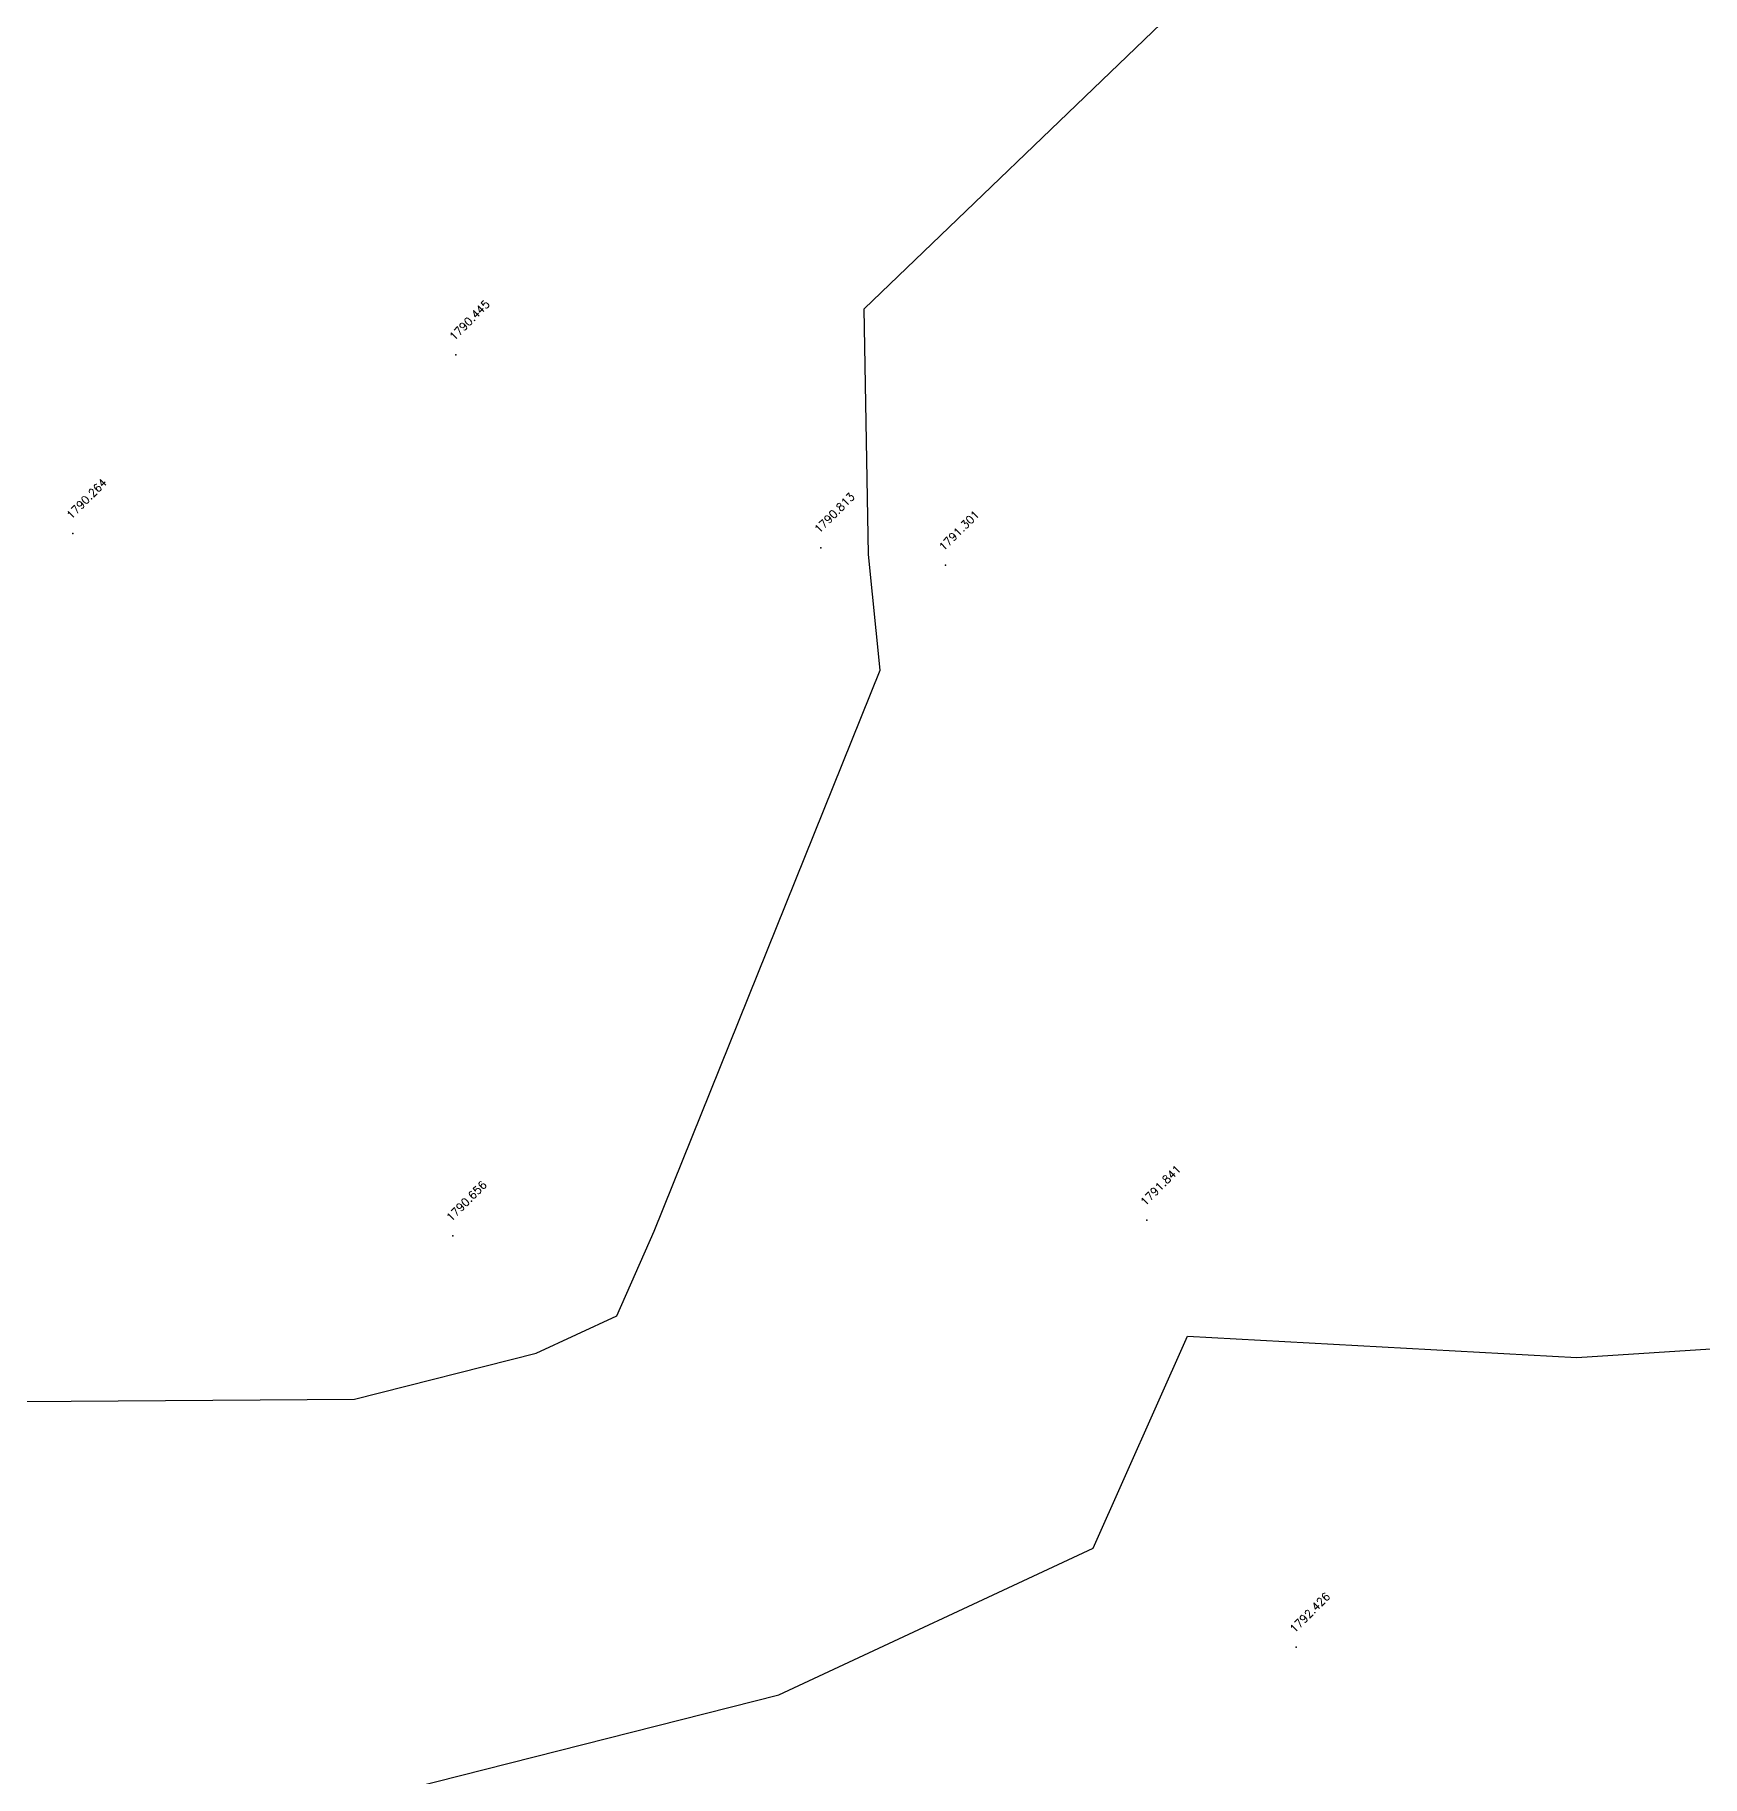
# Model space of a CAD drawing. Header units: inches. Extents: x 9956484 to 9957113, y 272553 to 273016.
# Drawn here: x 9956844.9 to 9956897, y 272757.5 to 272811.9 of the extents above; entities that cross this region are included whole.
import ezdxf
from ezdxf.enums import TextEntityAlignment as Align

# ---------------------------------------------------------------- set-up
doc = ezdxf.new("R2010")
doc.units = ezdxf.units.IN
doc.header["$MEASUREMENT"] = 0
for name, color, linetype in [('Contour', 4, 'Continuous'), ('Points', 7, 'Continuous'), ('Points-ELV', 6, 'Continuous'), ('Points-NUM', 4, 'Continuous'), ('Points-TXT', 3, 'Continuous')]:
    doc.layers.add(name, color=color, linetype=linetype)
doc.styles.add('romans', font='romans.shx')

# ---------------------------------------------------------------- blocks, each defined once
blk = doc.blocks.new('POINTS')
at = {"layer": 'Points'}
blk.add_line((0, 0), (0, 0), dxfattribs=at)
blk.add_point((0, 0), dxfattribs=at)
at = {"layer": 'Points-ELV', "style": 'romans'}
blk.add_attdef('ELEV', text='', height=1, rotation=45, dxfattribs=at).set_placement((0, 0), align=Align.BOTTOM_LEFT)
at = {"layer": 'Points-NUM', "style": 'romans'}
blk.add_attdef('PTNUM', text='', height=1, dxfattribs=at).set_placement((0, 0), align=Align.BOTTOM_RIGHT)
at = {"layer": 'Points-TXT', "style": 'romans'}
blk.add_attdef('DESC', text='', height=1, dxfattribs=at).set_placement((0, 0), align=Align.BOTTOM_RIGHT)

msp = doc.modelspace()

# ---------------------------------------------------------------- linework, layer by layer
at = {"layer": 'Contour'}
for points, elevation in [([(9956794.476, 272737.608), (9956810.385, 272750.094), (9956831.899, 272764.547), (9956835.864, 272768.562), (9956838.616, 272769.139), (9956854.861, 272769.249), (9956860.543, 272770.69), (9956863.056, 272771.862), (9956864.231, 272774.503), (9956871.286, 272792.036), (9956870.924, 272795.647), (9956870.793, 272803.32), (9956898.629, 272830.075), (9956893.925, 272840.875), (9956906.27, 272839.116)], 1791), ([(9956809.289, 272730.195), (9956816.115, 272740.159), (9956827.858, 272752.049), (9956838.799, 272754.342), (9956845.928, 272754.39), (9956868.127, 272760.02), (9956877.946, 272764.597), (9956880.892, 272771.221), (9956893.061, 272770.552), (9956915.128, 272771.978)], 1792)]:
    msp.add_lwpolyline(points, dxfattribs=dict(at, elevation=elevation))

# ---------------------------------------------------------------- block references
at = {"layer": 'Points', "linetype": 'Continuous'}
ref = msp.add_blockref('POINTS', (9956858.029, 272801.879, 1790.445), dxfattribs=at)
ref.add_attrib('ELEV', '1790.445', dxfattribs={"layer": 'Points-ELV', "height": 0.25, "rotation": 45, "style": 'romans'}).set_placement((9956858.029, 272802.254, 1790.445), align=Align.BOTTOM_LEFT)
ref = msp.add_blockref('POINTS', (9956846.065, 272796.304, 1790.264), dxfattribs=at)
ref.add_attrib('ELEV', '1790.264', dxfattribs={"layer": 'Points-ELV', "height": 0.25, "rotation": 45, "style": 'romans'}).set_placement((9956846.065, 272796.679, 1790.264), align=Align.BOTTOM_LEFT)
ref = msp.add_blockref('POINTS', (9956869.432, 272795.858, 1790.813), dxfattribs=at)
ref.add_attrib('ELEV', '1790.813', dxfattribs={"layer": 'Points-ELV', "height": 0.25, "rotation": 45, "style": 'romans'}).set_placement((9956869.432, 272796.233, 1790.813), align=Align.BOTTOM_LEFT)
ref = msp.add_blockref('POINTS', (9956873.326, 272795.307, 1791.301), dxfattribs=at)
ref.add_attrib('ELEV', '1791.301', dxfattribs={"layer": 'Points-ELV', "height": 0.25, "rotation": 45, "style": 'romans'}).set_placement((9956873.326, 272795.682, 1791.301), align=Align.BOTTOM_LEFT)
ref = msp.add_blockref('POINTS', (9956879.624, 272774.849, 1791.841), dxfattribs=at)
ref.add_attrib('ELEV', '1791.841', dxfattribs={"layer": 'Points-ELV', "height": 0.25, "rotation": 45, "style": 'romans'}).set_placement((9956879.624, 272775.224, 1791.841), align=Align.BOTTOM_LEFT)
ref = msp.add_blockref('POINTS', (9956857.934, 272774.361, 1790.656), dxfattribs=at)
ref.add_attrib('ELEV', '1790.656', dxfattribs={"layer": 'Points-ELV', "height": 0.25, "rotation": 45, "style": 'romans'}).set_placement((9956857.934, 272774.736, 1790.656), align=Align.BOTTOM_LEFT)
ref = msp.add_blockref('POINTS', (9956884.289, 272761.502, 1792.426), dxfattribs=at)
ref.add_attrib('ELEV', '1792.426', dxfattribs={"layer": 'Points-ELV', "height": 0.25, "rotation": 45, "style": 'romans'}).set_placement((9956884.289, 272761.877, 1792.426), align=Align.BOTTOM_LEFT)

doc.saveas('drawing.dxf')
